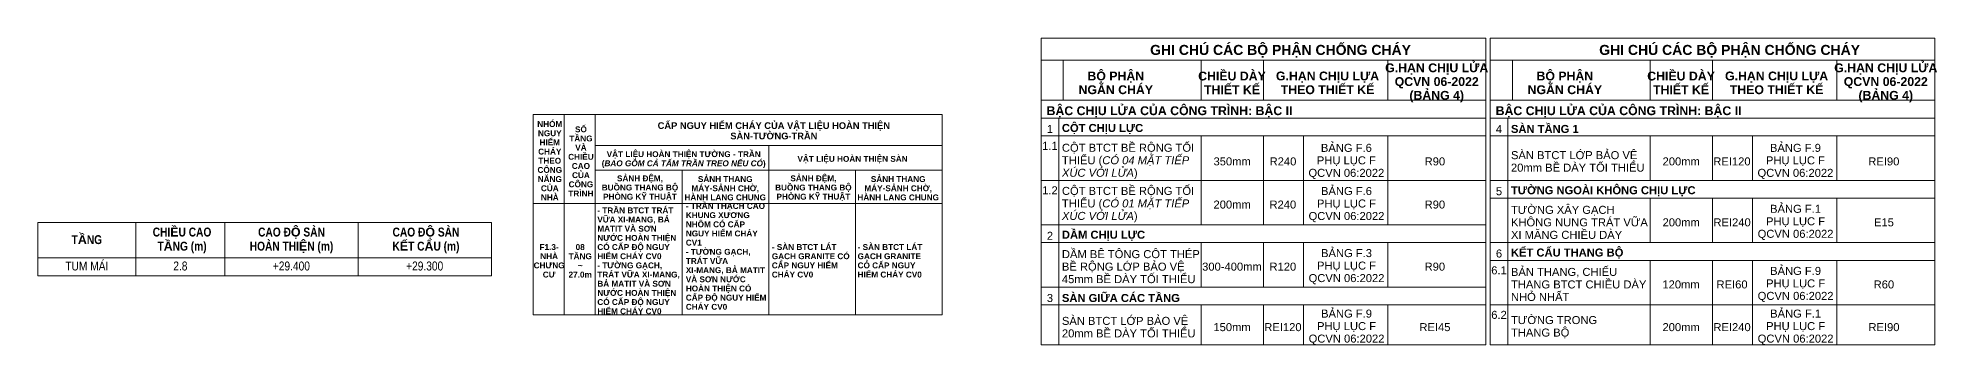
# Model space of a CAD drawing. Header units: millimetres. Extents: x 27447 to 251759, y -15958 to 82948.
# Drawn here: x 137538 to 158893, y 2351 to 5801 of the extents above; entities that cross this region are included whole.
import ezdxf

# ---------------------------------------------------------------- set-up
doc = ezdxf.new("R2010")
doc.units = ezdxf.units.MM
for name, color, linetype, lineweight in [('A-ANNO-NOTE', 131, 'Continuous', 9), ('A-DETL-THIN', 151, 'Continuous', 18), ('G-ANNO-TEXT-1', 7, 'Continuous', 9)]:
    doc.layers.add(name, color=color, linetype=linetype, lineweight=lineweight)
doc.styles.add('Arial Narrow', font='ARIALN_0.TTF', dxfattribs={"height": 100})
doc.styles.add('Arial_10', font='arial_0.ttf', dxfattribs={"height": 90})
doc.styles.add('Arial_8', font='arial_0.ttf', dxfattribs={"height": 75})
doc.styles.add('Arial_9', font='arial_0.ttf', dxfattribs={"height": 112.5})
doc.styles.add('Arial_B_1', font='arialbd_0.ttf', dxfattribs={"height": 66})
doc.styles.add('Arial_B_2', font='arialbd_0.ttf', dxfattribs={"height": 99})

# ---------------------------------------------------------------- blocks, each defined once
blk = doc.blocks.new('GHI CHÚ CAO ĐỘ 1 Ô1 - GHI CHÚ CAO ĐỘ 1 Ô 2-1613119-CAO ĐỘ_GHI CHÚ_7-TẦNG TUM MÁI')
at = {"layer": 'A-ANNO-NOTE'}
for p, q in [((6062, 3729), (962, 3729)), ((962, 3729), (962, 3129)), ((2062, 3129), (2062, 3729)), ((3062, 3129), (3062, 3729)), ((4562, 3129), (4562, 3729)), ((6062, 3129), (6062, 3729)), ((6062, 3329), (962, 3329)), ((6062, 3129), (962, 3129))]:
    blk.add_line(p, q, dxfattribs=at)
at = {"layer": 'A-ANNO-NOTE', "char_height": 100, "attachment_point": 2, "line_spacing_factor": 0.949189, "style": 'Arial Narrow'}
for s, insert, width in [('\\pt635,1270,1905,2540,3175,3810,4445,5080,5715,6350,6985,7620,8255,8890,9525,10160,10795,11430,12065,12700,13335,13970,14605,15240,15875,16510,17145,17780,18415,19050,19685,20320;{\\fArial Narrow|b1|i0|c0|p34;CHI\\fArial|b1|i0|c0|p34;Ề\\fArial Narrow|b1|i0|c0|p34;U CAO T\\fArial|b1|i0|c0|p34;Ầ\\fArial Narrow|b1|i0|c0|p34;NG (m)}', (2582, 3670), 995.5), ('\\pt635,1270,1905,2540,3175,3810,4445,5080,5715,6350,6985,7620,8255,8890,9525,10160,10795,11430,12065,12700,13335,13970,14605,15240,15875,16510,17145,17780,18415,19050,19685,20320;{\\fArial Narrow|b1|i0|c0|p34;CAO Đ\\fArial|b1|i0|c0|p34;Ộ\\fArial Narrow|b1|i0|c0|p34; SÀN HOÀN THI\\fArial|b1|i0|c0|p34;Ệ\\fArial Narrow|b1|i0|c0|p34;N (m)}', (3813, 3670), 1005.5), ('\\pt635,1270,1905,2540,3175,3810,4445,5080,5715,6350,6985,7620,8255,8890,9525,10160,10795,11430,12065,12700,13335,13970,14605,15240,15875,16510,17145,17780,18415,19050,19685,20320;{\\fArial Narrow|b1|i0|c0|p34;CAO Đ\\fArial|b1|i0|c0|p34;Ộ\\fArial Narrow|b1|i0|c0|p34; SÀN \\PK\\fArial|b1|i0|c0|p34;Ế\\fArial Narrow|b1|i0|c0|p34;T C\\fArial|b1|i0|c0|p34;Ấ\\fArial Narrow|b1|i0|c0|p34;U (m)}', (5325, 3670), 1429), ('\\pt635,1270,1905,2540,3175,3810,4445,5080,5715,6350,6985,7620,8255,8890,9525,10160,10795,11430,12065,12700,13335,13970,14605,15240,15875,16510,17145,17780,18415,19050,19685,20320;{\\fArial Narrow|b1|i0|c0|p34;T\\fArial|b1|i0|c0|p34;Ầ\\fArial Narrow|b1|i0|c0|p34;NG}', (1512, 3585), 721)]:
    blk.add_mtext(s, dxfattribs=dict(at, insert=insert, width=width))

msp = doc.modelspace()

# ---------------------------------------------------------------- linework, layer by layer
at = {"layer": 'A-DETL-THIN'}
for p, q in [((148818, 5800.8), (153818, 5800.8)), ((148818, 2350.8), (148818, 5800.8)), ((153818, 2350.8), (153818, 5800.8)), ((153868, 5800.8), (158868, 5800.8)), ((153868, 2350.8), (153868, 5800.8)), ((158868, 2350.8), (158868, 5800.8)), ((148818, 5550.8), (153818, 5550.8)), ((149068, 5100.8), (149068, 5550.8)), ((150618, 5100.8), (150618, 5550.8)), ((151318, 5100.8), (151318, 5550.8)), ((152718, 5100.8), (152718, 5550.8)), ((153818, 3700.8), (153818, 5550.8)), ((153868, 5550.8), (158868, 5550.8)), ((154118, 5100.8), (154118, 5550.8)), ((155668, 5100.8), (155668, 5550.8)), ((156368, 5100.8), (156368, 5550.8)), ((157768, 5100.8), (157768, 5550.8)), ((158868, 3500.8), (158868, 5550.8)), ((143105, 2690.9), (143105, 4940.9)), ((143105, 4940.9), (147705, 4940.9)), ((143455, 2690.9), (143455, 4940.9)), ((143805, 2690.9), (143805, 4940.9)), ((147705, 2690.9), (147705, 4940.9)), ((148818, 5100.8), (153818, 5100.8)), ((153868, 5100.8), (158868, 5100.8)), ((148818, 4900.8), (153818, 4900.8)), ((148818, 4700.8), (153818, 4700.8)), ((149018, 2350.8), (149018, 4900.8)), ((150618, 3700.8), (150618, 4700.8)), ((151318, 3700.8), (151318, 4700.8)), ((151768, 3700.8), (151768, 4700.8)), ((152718, 3700.8), (152718, 4700.8)), ((153868, 4900.8), (158868, 4900.8)), ((153868, 4700.8), (158868, 4700.8)), ((154068, 2350.8), (154068, 4900.8)), ((155668, 4200.8), (155668, 4700.8)), ((156368, 4200.8), (156368, 4700.8)), ((156818, 4200.8), (156818, 4700.8)), ((157768, 4200.8), (157768, 4700.8)), ((143805, 4590.9), (147705, 4590.9)), ((145755, 2690.9), (145755, 4590.9)), ((143805, 4315.9), (147705, 4315.9)), ((144780, 2690.9), (144780, 4315.9)), ((146730, 2690.9), (146730, 4315.9)), ((148818, 4200.8), (153818, 4200.8)), ((153868, 4200.8), (158868, 4200.8)), ((143105, 3940.9), (147705, 3940.9)), ((153868, 4000.8), (158868, 4000.8)), ((155668, 3500.8), (155668, 4000.8)), ((156368, 3500.8), (156368, 4000.8)), ((156818, 3500.8), (156818, 4000.8)), ((157768, 3500.8), (157768, 4000.8)), ((148818, 3700.8), (153818, 3700.8)), ((148818, 3500.8), (153818, 3500.8)), ((150618, 3000.8), (150618, 3500.8)), ((151318, 3000.8), (151318, 3500.8)), ((151768, 3000.8), (151768, 3500.8)), ((152718, 3000.8), (152718, 3500.8)), ((153868, 3500.8), (158868, 3500.8)), ((153868, 3300.8), (158868, 3300.8)), ((155668, 2800.8), (155668, 3300.8)), ((156368, 2800.8), (156368, 3300.8)), ((156818, 2800.8), (156818, 3300.8)), ((157768, 2800.8), (157768, 3300.8)), ((148818, 3000.8), (153818, 3000.8)), ((148818, 2800.8), (153818, 2800.8)), ((150618, 2350.8), (150618, 2800.8)), ((151318, 2350.8), (151318, 2800.8)), ((151768, 2350.8), (151768, 2800.8)), ((152718, 2350.8), (152718, 2800.8)), ((153868, 2800.8), (158868, 2800.8)), ((153868, 2800.8), (158868, 2800.8)), ((155668, 2350.8), (155668, 2800.8)), ((156368, 2350.8), (156368, 2800.8)), ((156818, 2350.8), (156818, 2800.8)), ((157768, 2350.8), (157768, 2800.8)), ((143105, 2690.9), (146945, 2690.9)), ((143105, 2690.9), (146945, 2690.9)), ((143105, 2690.9), (147705, 2690.9)), ((148818, 2350.8), (153818, 2350.8)), ((153868, 2350.8), (158868, 2350.8))]:
    msp.add_line(p, q, dxfattribs=at)

# ---------------------------------------------------------------- block references
at = {"layer": 'A-ANNO-NOTE'}
msp.add_blockref('GHI CHÚ CAO ĐỘ 1 Ô1 - GHI CHÚ CAO ĐỘ 1 Ô 2-1613119-CAO ĐỘ_GHI CHÚ_7-TẦNG TUM MÁI', (136575.5, 0), dxfattribs=at)

# ---------------------------------------------------------------- texts
at = {"layer": 'A-ANNO-NOTE', "char_height": 100, "attachment_point": 2, "line_spacing_factor": 0.949189, "style": 'Arial Narrow'}
for s, insert, width in [('\\pt635,1270,1905,2540,3175,3810,4445,5080,5715,6350,6985,7620,8255,8890,9525,10160,10795,11430,12065,12700,13335,13970,14605,15240,15875,16510,17145,17780,18415,19050,19685,20320;TUM MÁI', (138086.5, 3288.6), 496), ('\\pt635,1270,1905,2540,3175,3810,4445,5080,5715,6350,6985,7620,8255,8890,9525,10160,10795,11430,12065,12700,13335,13970,14605,15240,15875,16510,17145,17780,18415,19050,19685,20320;2.8', (139138.8, 3288.6), 168.5), ('\\pt635,1270,1905,2540,3175,3810,4445,5080,5715,6350,6985,7620,8255,8890,9525,10160,10795,11430,12065,12700,13335,13970,14605,15240,15875,16510,17145,17780,18415,19050,19685,20320;+29.400', (140387.1, 3288.6), 436.5), ('\\pt635,1270,1905,2540,3175,3810,4445,5080,5715,6350,6985,7620,8255,8890,9525,10160,10795,11430,12065,12700,13335,13970,14605,15240,15875,16510,17145,17780,18415,19050,19685,20320;+29.300', (141886.1, 3288.6), 436.5)]:
    msp.add_mtext(s, dxfattribs=dict(at, insert=insert, width=width))
at = {"layer": 'G-ANNO-TEXT-1', "line_spacing_factor": 0.936439}
for s, insert, char_height, width, attachment_point, style in [('\\pt4.5,9,13.5,18,22.5,27,31.5,36,40.5,45,49.5,54,58.5,63,67.5,72,76.5,81,85.5,90,94.5,99,103.5,108,112.5,117,121.5,126,130.5,135,139.5,144;{\\fArial|b1|i0|c0|p34;GHI CHÚ CÁC BỘ PHẬN CHỐNG CHÁY}', (151510.9, 5652.4), 112.5, 3009.15, 5, 'Arial_9'), ('\\pt4.5,9,13.5,18,22.5,27,31.5,36,40.5,45,49.5,54,58.5,63,67.5,72,76.5,81,85.5,90,94.5,99,103.5,108,112.5,117,121.5,126,130.5,135,139.5,144;{\\fArial|b1|i0|c0|p34;GHI CHÚ CÁC BỘ PHẬN CHỐNG CHÁY}', (156560.9, 5652.4), 112.5, 3009.15, 5, 'Arial_9'), ('\\pt571.50027,1142.99955,1714.49982,2286.00009,2857.50036,3428.99964,4000.49991,4572.00018,5143.50045,5714.99973,6286.5,6858.00027,7429.49955,8000.99982,8572.50009,9144.00036,9715.49964,10286.99991,10858.50018,11430.00045,12001.49973,12573,13144.50027,13715.99955,14287.49982,14859.00009,15430.50036,16001.99964,16573.49991,17145.00018,17716.50045,18287.99973;BỘ PHẬN\\PNGĂN CHÁY', (149658, 5296.1), 99, 877.95, 5, 'Arial_B_2'), ('\\pt571.50027,1142.99955,1714.49982,2286.00009,2857.50036,3428.99964,4000.49991,4572.00018,5143.50045,5714.99973,6286.5,6858.00027,7429.49955,8000.99982,8572.50009,9144.00036,9715.49964,10286.99991,10858.50018,11430.00045,12001.49973,12573,13144.50027,13715.99955,14287.49982,14859.00009,15430.50036,16001.99964,16573.49991,17145.00018,17716.50045,18287.99973;CHIỀU DÀY\\PTHIẾT KẾ', (150964.7, 5296.1), 99, 750.15, 5, 'Arial_B_2'), ('\\pt571.50027,1142.99955,1714.49982,2286.00009,2857.50036,3428.99964,4000.49991,4572.00018,5143.50045,5714.99973,6286.5,6858.00027,7429.49955,8000.99982,8572.50009,9144.00036,9715.49964,10286.99991,10858.50018,11430.00045,12001.49973,12573,13144.50027,13715.99955,14287.49982,14859.00009,15430.50036,16001.99964,16573.49991,17145.00018,17716.50045,18287.99973;G.HẠN CHỊU LỰA THEO THIẾT KẾ', (152039, 5296.1), 99, 1184.85, 5, 'Arial_B_2'), ('\\pt571.50027,1142.99955,1714.49982,2286.00009,2857.50036,3428.99964,4000.49991,4572.00018,5143.50045,5714.99973,6286.5,6858.00027,7429.49955,8000.99982,8572.50009,9144.00036,9715.49964,10286.99991,10858.50018,11430.00045,12001.49973,12573,13144.50027,13715.99955,14287.49982,14859.00009,15430.50036,16001.99964,16573.49991,17145.00018,17716.50045,18287.99973;G.HẠN CHỊU LỬA\\PQCVN 06-2022\\P(BẢNG 4)', (153267, 5296.3), 99, 1125, 5, 'Arial_B_2'), ('\\pt571.50027,1142.99955,1714.49982,2286.00009,2857.50036,3428.99964,4000.49991,4572.00018,5143.50045,5714.99973,6286.5,6858.00027,7429.49955,8000.99982,8572.50009,9144.00036,9715.49964,10286.99991,10858.50018,11430.00045,12001.49973,12573,13144.50027,13715.99955,14287.49982,14859.00009,15430.50036,16001.99964,16573.49991,17145.00018,17716.50045,18287.99973;BỘ PHẬN\\PNGĂN CHÁY', (154708, 5296.1), 99, 877.95, 5, 'Arial_B_2'), ('\\pt571.50027,1142.99955,1714.49982,2286.00009,2857.50036,3428.99964,4000.49991,4572.00018,5143.50045,5714.99973,6286.5,6858.00027,7429.49955,8000.99982,8572.50009,9144.00036,9715.49964,10286.99991,10858.50018,11430.00045,12001.49973,12573,13144.50027,13715.99955,14287.49982,14859.00009,15430.50036,16001.99964,16573.49991,17145.00018,17716.50045,18287.99973;CHIỀU DÀY\\PTHIẾT KẾ', (156014.7, 5296.1), 99, 750.15, 5, 'Arial_B_2'), ('\\pt571.50027,1142.99955,1714.49982,2286.00009,2857.50036,3428.99964,4000.49991,4572.00018,5143.50045,5714.99973,6286.5,6858.00027,7429.49955,8000.99982,8572.50009,9144.00036,9715.49964,10286.99991,10858.50018,11430.00045,12001.49973,12573,13144.50027,13715.99955,14287.49982,14859.00009,15430.50036,16001.99964,16573.49991,17145.00018,17716.50045,18287.99973;G.HẠN CHỊU LỰA THEO THIẾT KẾ', (157089, 5296.1), 99, 1184.85, 5, 'Arial_B_2'), ('\\pt571.50027,1142.99955,1714.49982,2286.00009,2857.50036,3428.99964,4000.49991,4572.00018,5143.50045,5714.99973,6286.5,6858.00027,7429.49955,8000.99982,8572.50009,9144.00036,9715.49964,10286.99991,10858.50018,11430.00045,12001.49973,12573,13144.50027,13715.99955,14287.49982,14859.00009,15430.50036,16001.99964,16573.49991,17145.00018,17716.50045,18287.99973;G.HẠN CHỊU LỬA\\PQCVN 06-2022\\P(BẢNG 4)', (158317, 5296.3), 99, 1125, 5, 'Arial_B_2'), ('\\pt571.50027,1142.99955,1714.49982,2286.00009,2857.50036,3428.99964,4000.49991,4572.00018,5143.50045,5714.99973,6286.5,6858.00027,7429.49955,8000.99982,8572.50009,9144.00036,9715.49964,10286.99991,10858.50018,11430.00045,12001.49973,12573,13144.50027,13715.99955,14287.49982,14859.00009,15430.50036,16001.99964,16573.49991,17145.00018,17716.50045,18287.99973;BẬC CHỊU LỬA CỦA CÔNG TRÌNH: BẬC II', (148879.6, 4970.8), 99, 5140.8, 4, 'Arial_B_2'), ('\\pt571.50027,1142.99955,1714.49982,2286.00009,2857.50036,3428.99964,4000.49991,4572.00018,5143.50045,5714.99973,6286.5,6858.00027,7429.49955,8000.99982,8572.50009,9144.00036,9715.49964,10286.99991,10858.50018,11430.00045,12001.49973,12573,13144.50027,13715.99955,14287.49982,14859.00009,15430.50036,16001.99964,16573.49991,17145.00018,17716.50045,18287.99973;BẬC CHỊU LỬA CỦA CÔNG TRÌNH: BẬC II', (153929.6, 4970.8), 99, 5140.8, 4, 'Arial_B_2'), ('\\pt381.00018,761.9997,1142.99988,1524.00006,1905.00024,2285.99976,2666.99994,3048.00012,3429.0003,3809.99982,4191,4572.00018,4952.9997,5333.99988,5715.00006,6096.00024,6476.99976,6857.99994,7239.00012,7620.0003,8000.99982,8382,8763.00018,9143.9997,9524.99988,9906.00006,10287.00024,10667.99976,11048.99994,11430.00012,11811.0003,12191.99982;NHÓM NGUY HIỂM CHÁY THEO CÔNG NĂNG CỦA NHÀ', (143293, 4421.3), 66, 343.2, 5, 'Arial_B_1'), ('\\pt381.00018,761.9997,1142.99988,1524.00006,1905.00024,2285.99976,2666.99994,3048.00012,3429.0003,3809.99982,4191,4572.00018,4952.9997,5333.99988,5715.00006,6096.00024,6476.99976,6857.99994,7239.00012,7620.0003,8000.99982,8382,8763.00018,9143.9997,9524.99988,9906.00006,10287.00024,10667.99976,11048.99994,11430.00012,11811.0003,12191.99982;SỐ TẦNG VÀ CHIỀU CAO CỦA CÔNG TRÌNH', (143643.1, 4414), 66, 337.5, 5, 'Arial_B_1'), ('\\pt3,6,9,12,15,18,21,24,27,30,33,36,39,42,45,48,51,54,57,60,63,66,69,72,75,78,81,84,87,90,93,96;{\\fArial|b1|i0|c0|p34;CẤP NGUY HIỂM CHÁY CỦA VẬT LIỆU HOÀN THIỆN\\PSÀN-TƯỜNG-TRẦN}', (145812.8, 4757.4), 75, 3933, 5, 'Arial_8'), ('\\pt571.5,1143,1714.5,2286,2857.5,3429,4000.5,4572,5143.5,5715,6286.5,6858,7429.5,8001,8572.5,9144,9715.5,10287,10858.5,11430,12001.5,12573,13144.5,13716,14287.5,14859,15430.5,16002,16573.5,17145,17716.5,18288;1', (148917.2, 4778.3), 90, 220.5, 5, 'Arial_10'), ('\\pt571.5,1143,1714.5,2286,2857.5,3429,4000.5,4572,5143.5,5715,6286.5,6858,7429.5,8001,8572.5,9144,9715.5,10287,10858.5,11430,12001.5,12573,13144.5,13716,14287.5,14859,15430.5,16002,16573.5,17145,17716.5,18288;{\\fArial|b1|i0|c0|p34;CỘT CHỊU LỰC}', (149052.1, 4778.3), 90, 1297.8, 4, 'Arial_10'), ('\\pt571.5,1143,1714.5,2286,2857.5,3429,4000.5,4572,5143.5,5715,6286.5,6858,7429.5,8001,8572.5,9144,9715.5,10287,10858.5,11430,12001.5,12573,13144.5,13716,14287.5,14859,15430.5,16002,16573.5,17145,17716.5,18288;4', (153967.2, 4778.3), 90, 220.5, 5, 'Arial_10'), ('\\pt571.5,1143,1714.5,2286,2857.5,3429,4000.5,4572,5143.5,5715,6286.5,6858,7429.5,8001,8572.5,9144,9715.5,10287,10858.5,11430,12001.5,12573,13144.5,13716,14287.5,14859,15430.5,16002,16573.5,17145,17716.5,18288;{\\fArial|b1|i0|c0|p34;SÀN TẦNG 1}', (154102.1, 4778.3), 90, 1297.8, 4, 'Arial_10'), ('\\pt381.00018,761.9997,1142.99988,1524.00006,1905.00024,2285.99976,2666.99994,3048.00012,3429.0003,3809.99982,4191,4572.00018,4952.9997,5333.99988,5715.00006,6096.00024,6476.99976,6857.99994,7239.00012,7620.0003,8000.99982,8382,8763.00018,9143.9997,9524.99988,9906.00006,10287.00024,10667.99976,11048.99994,11430.00012,11811.0003,12191.99982;VẬT LIỆU HOÀN THIỆN TƯỜNG - TRẦN\\P({\\fArial|b1|i1|c0|p34;BAO GỒM CẢ TẤM TRẦN TREO NẾU CÓ})', (144798.9, 4433.9), 66, 1982.4, 5, 'Arial_B_1'), ('\\pt381.00018,761.9997,1142.99988,1524.00006,1905.00024,2285.99976,2666.99994,3048.00012,3429.0003,3809.99982,4191,4572.00018,4952.9997,5333.99988,5715.00006,6096.00024,6476.99976,6857.99994,7239.00012,7620.0003,8000.99982,8382,8763.00018,9143.9997,9524.99988,9906.00006,10287.00024,10667.99976,11048.99994,11430.00012,11811.0003,12191.99982;VẬT LIỆU HOÀN THIỆN SÀN', (146697.7, 4434), 66, 1972.5, 5, 'Arial_B_1'), ('\\pt571.5,1143,1714.5,2286,2857.5,3429,4000.5,4572,5143.5,5715,6286.5,6858,7429.5,8001,8572.5,9144,9715.5,10287,10858.5,11430,12001.5,12573,13144.5,13716,14287.5,14859,15430.5,16002,16573.5,17145,17716.5,18288;1.1', (148917.2, 4589), 90, 220.5, 5, 'Arial_10'), ('\\pt571.5,1143,1714.5,2286,2857.5,3429,4000.5,4572,5143.5,5715,6286.5,6858,7429.5,8001,8572.5,9144,9715.5,10287,10858.5,11430,12001.5,12573,13144.5,13716,14287.5,14859,15430.5,16002,16573.5,17145,17716.5,18288;CỘT BTCT BỀ RỘNG TỐI THIỂU ({\\fArial|b0|i1|c0|p34;CÓ 04 MẶT TIẾP XÚC VỚI LỬA})', (149052.1, 4413.5), 90, 1530, 4, 'Arial_10'), ('\\pt571.5,1143,1714.5,2286,2857.5,3429,4000.5,4572,5143.5,5715,6286.5,6858,7429.5,8001,8572.5,9144,9715.5,10287,10858.5,11430,12001.5,12573,13144.5,13716,14287.5,14859,15430.5,16002,16573.5,17145,17716.5,18288;BẢNG F.6 \\PPHỤ LỤC F\\PQCVN 06:2022', (152250.9, 4413.5), 90, 908.1, 5, 'Arial_10'), ('\\pt571.5,1143,1714.5,2286,2857.5,3429,4000.5,4572,5143.5,5715,6286.5,6858,7429.5,8001,8572.5,9144,9715.5,10287,10858.5,11430,12001.5,12573,13144.5,13716,14287.5,14859,15430.5,16002,16573.5,17145,17716.5,18288;SÀN BTCT LỚP BẢO VỆ 20mm BỀ DÀY TỐI THIỂU', (154102.1, 4413.5), 90, 1562.85, 4, 'Arial_10'), ('\\pt571.5,1143,1714.5,2286,2857.5,3429,4000.5,4572,5143.5,5715,6286.5,6858,7429.5,8001,8572.5,9144,9715.5,10287,10858.5,11430,12001.5,12573,13144.5,13716,14287.5,14859,15430.5,16002,16573.5,17145,17716.5,18288;BẢNG F.9\\PPHỤ LỤC F\\PQCVN 06:2022', (157300.9, 4413.5), 90, 908.1, 5, 'Arial_10'), ('\\pt381.00018,761.9997,1142.99988,1524.00006,1905.00024,2285.99976,2666.99994,3048.00012,3429.0003,3809.99982,4191,4572.00018,4952.9997,5333.99988,5715.00006,6096.00024,6476.99976,6857.99994,7239.00012,7620.0003,8000.99982,8382,8763.00018,9143.9997,9524.99988,9906.00006,10287.00024,10667.99976,11048.99994,11430.00012,11811.0003,12191.99982;SẢNH ĐỆM,\\PBUỒNG THANG BỘ\\PPHÒNG KỸ THUẬT', (144307.3, 4111.9), 66, 849.3, 5, 'Arial_B_1'), ('\\pt381.00018,761.9997,1142.99988,1524.00006,1905.00024,2285.99976,2666.99994,3048.00012,3429.0003,3809.99982,4191,4572.00018,4952.9997,5333.99988,5715.00006,6096.00024,6476.99976,6857.99994,7239.00012,7620.0003,8000.99982,8382,8763.00018,9143.9997,9524.99988,9906.00006,10287.00024,10667.99976,11048.99994,11430.00012,11811.0003,12191.99982;SẢNH ĐỆM,\\PBUỒNG THANG BỘ\\PPHÒNG KỸ THUẬT', (146257.3, 4111.9), 66, 849.3, 5, 'Arial_B_1'), ('\\pt571.5,1143,1714.5,2286,2857.5,3429,4000.5,4572,5143.5,5715,6286.5,6858,7429.5,8001,8572.5,9144,9715.5,10287,10858.5,11430,12001.5,12573,13144.5,13716,14287.5,14859,15430.5,16002,16573.5,17145,17716.5,18288;350mm', (150966.6, 4413.5), 90, 702.45, 5, 'Arial_10'), ('\\pt571.5,1143,1714.5,2286,2857.5,3429,4000.5,4572,5143.5,5715,6286.5,6858,7429.5,8001,8572.5,9144,9715.5,10287,10858.5,11430,12001.5,12573,13144.5,13716,14287.5,14859,15430.5,16002,16573.5,17145,17716.5,18288;R240', (151538.1, 4413.5), 90, 431.55, 5, 'Arial_10'), ('\\pt571.5,1143,1714.5,2286,2857.5,3429,4000.5,4572,5143.5,5715,6286.5,6858,7429.5,8001,8572.5,9144,9715.5,10287,10858.5,11430,12001.5,12573,13144.5,13716,14287.5,14859,15430.5,16002,16573.5,17145,17716.5,18288;R90', (153246.5, 4413.5), 90, 645.75, 5, 'Arial_10'), ('\\pt571.5,1143,1714.5,2286,2857.5,3429,4000.5,4572,5143.5,5715,6286.5,6858,7429.5,8001,8572.5,9144,9715.5,10287,10858.5,11430,12001.5,12573,13144.5,13716,14287.5,14859,15430.5,16002,16573.5,17145,17716.5,18288;200mm', (156016.6, 4413.5), 90, 702.45, 5, 'Arial_10'), ('\\pt571.5,1143,1714.5,2286,2857.5,3429,4000.5,4572,5143.5,5715,6286.5,6858,7429.5,8001,8572.5,9144,9715.5,10287,10858.5,11430,12001.5,12573,13144.5,13716,14287.5,14859,15430.5,16002,16573.5,17145,17716.5,18288;REI120', (156586.8, 4413.5), 90, 431.55, 5, 'Arial_10'), ('\\pt571.5,1143,1714.5,2286,2857.5,3429,4000.5,4572,5143.5,5715,6286.5,6858,7429.5,8001,8572.5,9144,9715.5,10287,10858.5,11430,12001.5,12573,13144.5,13716,14287.5,14859,15430.5,16002,16573.5,17145,17716.5,18288;REI90', (158294.9, 4413.5), 90, 645.75, 5, 'Arial_10'), ('\\pt381.00018,761.9997,1142.99988,1524.00006,1905.00024,2285.99976,2666.99994,3048.00012,3429.0003,3809.99982,4191,4572.00018,4952.9997,5333.99988,5715.00006,6096.00024,6476.99976,6857.99994,7239.00012,7620.0003,8000.99982,8382,8763.00018,9143.9997,9524.99988,9906.00006,10287.00024,10667.99976,11048.99994,11430.00012,11811.0003,12191.99982;SẢNH THANG MÁY-SẢNH CHỜ,\\PHÀNH LANG CHUNG', (145265.9, 4111.9), 66, 900.9, 5, 'Arial_B_1'), ('\\pt381.00018,761.9997,1142.99988,1524.00006,1905.00024,2285.99976,2666.99994,3048.00012,3429.0003,3809.99982,4191,4572.00018,4952.9997,5333.99988,5715.00006,6096.00024,6476.99976,6857.99994,7239.00012,7620.0003,8000.99982,8382,8763.00018,9143.9997,9524.99988,9906.00006,10287.00024,10667.99976,11048.99994,11430.00012,11811.0003,12191.99982;SẢNH THANG MÁY-SẢNH CHỜ,\\PHÀNH LANG CHUNG', (147210.9, 4111.9), 66, 900.9, 5, 'Arial_B_1'), ('\\pt571.5,1143,1714.5,2286,2857.5,3429,4000.5,4572,5143.5,5715,6286.5,6858,7429.5,8001,8572.5,9144,9715.5,10287,10858.5,11430,12001.5,12573,13144.5,13716,14287.5,14859,15430.5,16002,16573.5,17145,17716.5,18288;1.2', (148917.5, 4089), 90, 214.2, 5, 'Arial_10'), ('\\pt571.5,1143,1714.5,2286,2857.5,3429,4000.5,4572,5143.5,5715,6286.5,6858,7429.5,8001,8572.5,9144,9715.5,10287,10858.5,11430,12001.5,12573,13144.5,13716,14287.5,14859,15430.5,16002,16573.5,17145,17716.5,18288;CỘT BTCT BỀ RỘNG TỐI THIỂU ({\\fArial|b0|i1|c0|p34;CÓ 01 MẶT TIẾP XÚC VỚI LỬA})', (149052.1, 3928.5), 90, 1583.55, 4, 'Arial_10'), ('\\pt571.5,1143,1714.5,2286,2857.5,3429,4000.5,4572,5143.5,5715,6286.5,6858,7429.5,8001,8572.5,9144,9715.5,10287,10858.5,11430,12001.5,12573,13144.5,13716,14287.5,14859,15430.5,16002,16573.5,17145,17716.5,18288;BẢNG F.6\\PPHỤ LỤC F \\PQCVN 06:2022', (152252.2, 3928.5), 90, 1196.55, 5, 'Arial_10'), ('\\pt571.5,1143,1714.5,2286,2857.5,3429,4000.5,4572,5143.5,5715,6286.5,6858,7429.5,8001,8572.5,9144,9715.5,10287,10858.5,11430,12001.5,12573,13144.5,13716,14287.5,14859,15430.5,16002,16573.5,17145,17716.5,18288;5', (153967.2, 4078.3), 90, 220.5, 5, 'Arial_10'), ('\\pt571.5,1143,1714.5,2286,2857.5,3429,4000.5,4572,5143.5,5715,6286.5,6858,7429.5,8001,8572.5,9144,9715.5,10287,10858.5,11430,12001.5,12573,13144.5,13716,14287.5,14859,15430.5,16002,16573.5,17145,17716.5,18288;{\\fArial|b1|i0|c0|p34;TƯỜNG NGOÀI KHÔNG CHỊU LỰC}', (154102.1, 4078.3), 90, 4982.85, 4, 'Arial_10'), ('\\pt381.00018,761.9997,1142.99988,1524.00006,1905.00024,2285.99976,2666.99994,3048.00012,3429.0003,3809.99982,4191,4572.00018,4952.9997,5333.99988,5715.00006,6096.00024,6476.99976,6857.99994,7239.00012,7620.0003,8000.99982,8382,8763.00018,9143.9997,9524.99988,9906.00006,10287.00024,10667.99976,11048.99994,11430.00012,11811.0003,12191.99982;- TRẦN BTCT TRÁT VỮA XI-MANG, BẢ MATIT VÀ SƠN NƯỚC HOÀN THIỆN CÓ CẤP ĐỘ NGUY HIỂM CHÁY CV0\\P- TƯỜNG GẠCH, TRÁT VỮA XI-MANG, BẢ MATIT VÀ SƠN NƯỚC HOÀN THIỆN CÓ CẤP ĐỘ NGUY HIỂM CHÁY CV0', (143827.6, 3296.4), 66, 962.4, 4, 'Arial_B_1'), ('\\pt381.00018,761.9997,1142.99988,1524.00006,1905.00024,2285.99976,2666.99994,3048.00012,3429.0003,3809.99982,4191,4572.00018,4952.9997,5333.99988,5715.00006,6096.00024,6476.99976,6857.99994,7239.00012,7620.0003,8000.99982,8382,8763.00018,9143.9997,9524.99988,9906.00006,10287.00024,10667.99976,11048.99994,11430.00012,11811.0003,12191.99982;- TRẦN THẠCH CAO KHUNG XƯƠNG NHÔM CÓ CẤP NGUY HIỂM CHÁY CV1\\P- TƯỜNG GẠCH, TRÁT VỮA XI-MANG, BẢ MATIT VÀ SƠN NƯỚC HOÀN THIỆN CÓ CẤP ĐỘ NGUY HIỂM CHÁY CV0', (144822.6, 3345.9), 66, 918.9, 4, 'Arial_B_1'), ('\\pt571.5,1143,1714.5,2286,2857.5,3429,4000.5,4572,5143.5,5715,6286.5,6858,7429.5,8001,8572.5,9144,9715.5,10287,10858.5,11430,12001.5,12573,13144.5,13716,14287.5,14859,15430.5,16002,16573.5,17145,17716.5,18288;200mm', (150966.4, 3928.5), 90, 630.9, 5, 'Arial_10'), ('\\pt571.5,1143,1714.5,2286,2857.5,3429,4000.5,4572,5143.5,5715,6286.5,6858,7429.5,8001,8572.5,9144,9715.5,10287,10858.5,11430,12001.5,12573,13144.5,13716,14287.5,14859,15430.5,16002,16573.5,17145,17716.5,18288;R240', (151536.6, 3928.5), 90, 452.7, 5, 'Arial_10'), ('\\pt571.5,1143,1714.5,2286,2857.5,3429,4000.5,4572,5143.5,5715,6286.5,6858,7429.5,8001,8572.5,9144,9715.5,10287,10858.5,11430,12001.5,12573,13144.5,13716,14287.5,14859,15430.5,16002,16573.5,17145,17716.5,18288;R90', (153246.2, 3928.5), 90, 449.55, 5, 'Arial_10'), ('\\pt571.5,1143,1714.5,2286,2857.5,3429,4000.5,4572,5143.5,5715,6286.5,6858,7429.5,8001,8572.5,9144,9715.5,10287,10858.5,11430,12001.5,12573,13144.5,13716,14287.5,14859,15430.5,16002,16573.5,17145,17716.5,18288;TƯỜNG XÂY GẠCH KHÔNG NUNG TRÁT VỮA XI MĂNG CHIỀU DÀY', (154102.1, 3728.5), 90, 1583.55, 4, 'Arial_10'), ('\\pt571.5,1143,1714.5,2286,2857.5,3429,4000.5,4572,5143.5,5715,6286.5,6858,7429.5,8001,8572.5,9144,9715.5,10287,10858.5,11430,12001.5,12573,13144.5,13716,14287.5,14859,15430.5,16002,16573.5,17145,17716.5,18288;BẢNG F.1\\PPHỤ LỤC F \\PQCVN 06:2022', (157302.2, 3728.5), 90, 1196.55, 5, 'Arial_10'), ('\\pt571.5,1143,1714.5,2286,2857.5,3429,4000.5,4572,5143.5,5715,6286.5,6858,7429.5,8001,8572.5,9144,9715.5,10287,10858.5,11430,12001.5,12573,13144.5,13716,14287.5,14859,15430.5,16002,16573.5,17145,17716.5,18288;{\\fArial|b1|i0|c0|p34;DẦM CHỊU LỰC}', (149052.1, 3578.3), 90, 1297.8, 4, 'Arial_10'), ('\\pt571.5,1143,1714.5,2286,2857.5,3429,4000.5,4572,5143.5,5715,6286.5,6858,7429.5,8001,8572.5,9144,9715.5,10287,10858.5,11430,12001.5,12573,13144.5,13716,14287.5,14859,15430.5,16002,16573.5,17145,17716.5,18288;200mm', (156016.4, 3728.5), 90, 630.9, 5, 'Arial_10'), ('\\pt571.5,1143,1714.5,2286,2857.5,3429,4000.5,4572,5143.5,5715,6286.5,6858,7429.5,8001,8572.5,9144,9715.5,10287,10858.5,11430,12001.5,12573,13144.5,13716,14287.5,14859,15430.5,16002,16573.5,17145,17716.5,18288;REI240', (156588.4, 3728.5), 90, 452.7, 5, 'Arial_10'), ('\\pt571.5,1143,1714.5,2286,2857.5,3429,4000.5,4572,5143.5,5715,6286.5,6858,7429.5,8001,8572.5,9144,9715.5,10287,10858.5,11430,12001.5,12573,13144.5,13716,14287.5,14859,15430.5,16002,16573.5,17145,17716.5,18288;E15', (158296.2, 3728.5), 90, 449.55, 5, 'Arial_10'), ('\\pt381.00018,761.9997,1142.99988,1524.00006,1905.00024,2285.99976,2666.99994,3048.00012,3429.0003,3809.99982,4191,4572.00018,4952.9997,5333.99988,5715.00006,6096.00024,6476.99976,6857.99994,7239.00012,7620.0003,8000.99982,8382,8763.00018,9143.9997,9524.99988,9906.00006,10287.00024,10667.99976,11048.99994,11430.00012,11811.0003,12191.99982;F1.3-\\PNHÀ CHƯNG CƯ', (143285.5, 3296.4), 66, 341.4, 5, 'Arial_B_1'), ('\\pt381.00018,761.9997,1142.99988,1524.00006,1905.00024,2285.99976,2666.99994,3048.00012,3429.0003,3809.99982,4191,4572.00018,4952.9997,5333.99988,5715.00006,6096.00024,6476.99976,6857.99994,7239.00012,7620.0003,8000.99982,8382,8763.00018,9143.9997,9524.99988,9906.00006,10287.00024,10667.99976,11048.99994,11430.00012,11811.0003,12191.99982;08 TẦNG ~ 27.0m', (143635.1, 3296.2), 66, 331.5, 5, 'Arial_B_1'), ('\\pt381.00018,761.9997,1142.99988,1524.00006,1905.00024,2285.99976,2666.99994,3048.00012,3429.0003,3809.99982,4191,4572.00018,4952.9997,5333.99988,5715.00006,6096.00024,6476.99976,6857.99994,7239.00012,7620.0003,8000.99982,8382,8763.00018,9143.9997,9524.99988,9906.00006,10287.00024,10667.99976,11048.99994,11430.00012,11811.0003,12191.99982;- SÀN BTCT LÁT GẠCH GRANITE CÓ CẤP NGUY HIỂM CHÁY CV0', (145789.6, 3296.4), 66, 928.8, 4, 'Arial_B_1'), ('\\pt381.00018,761.9997,1142.99988,1524.00006,1905.00024,2285.99976,2666.99994,3048.00012,3429.0003,3809.99982,4191,4572.00018,4952.9997,5333.99988,5715.00006,6096.00024,6476.99976,6857.99994,7239.00012,7620.0003,8000.99982,8382,8763.00018,9143.9997,9524.99988,9906.00006,10287.00024,10667.99976,11048.99994,11430.00012,11811.0003,12191.99982;- SÀN BTCT LÁT GẠCH GRANITE CÓ CẤP NGUY HIỂM CHÁY CV0', (146754.6, 3296.4), 66, 849.3, 4, 'Arial_B_1'), ('\\pt571.5,1143,1714.5,2286,2857.5,3429,4000.5,4572,5143.5,5715,6286.5,6858,7429.5,8001,8572.5,9144,9715.5,10287,10858.5,11430,12001.5,12573,13144.5,13716,14287.5,14859,15430.5,16002,16573.5,17145,17716.5,18288;2', (148917.5, 3578.3), 90, 214.2, 5, 'Arial_10'), ('\\pt571.5,1143,1714.5,2286,2857.5,3429,4000.5,4572,5143.5,5715,6286.5,6858,7429.5,8001,8572.5,9144,9715.5,10287,10858.5,11430,12001.5,12573,13144.5,13716,14287.5,14859,15430.5,16002,16573.5,17145,17716.5,18288;DẦM BÊ TÔNG CÔT THÉP BỀ RỘNG LỚP BẢO VỆ 45mm BỀ DÀY TỐI THIỂU', (149052.1, 3230.8), 90, 1589.4, 4, 'Arial_10'), ('\\pt571.5,1143,1714.5,2286,2857.5,3429,4000.5,4572,5143.5,5715,6286.5,6858,7429.5,8001,8572.5,9144,9715.5,10287,10858.5,11430,12001.5,12573,13144.5,13716,14287.5,14859,15430.5,16002,16573.5,17145,17716.5,18288;BẢNG F.3\\PPHỤ LỤC F \\PQCVN 06:2022', (152252.7, 3230.8), 90, 1024.2, 5, 'Arial_10'), ('\\pt571.5,1143,1714.5,2286,2857.5,3429,4000.5,4572,5143.5,5715,6286.5,6858,7429.5,8001,8572.5,9144,9715.5,10287,10858.5,11430,12001.5,12573,13144.5,13716,14287.5,14859,15430.5,16002,16573.5,17145,17716.5,18288;6', (153967.5, 3378.3), 90, 214.2, 5, 'Arial_10'), ('\\pt571.5,1143,1714.5,2286,2857.5,3429,4000.5,4572,5143.5,5715,6286.5,6858,7429.5,8001,8572.5,9144,9715.5,10287,10858.5,11430,12001.5,12573,13144.5,13716,14287.5,14859,15430.5,16002,16573.5,17145,17716.5,18288;{\\fArial|b1|i0|c0|p34;KẾT CẤU THANG BỘ}', (154102.1, 3378.3), 90, 4953.15, 4, 'Arial_10'), ('\\pt571.5,1143,1714.5,2286,2857.5,3429,4000.5,4572,5143.5,5715,6286.5,6858,7429.5,8001,8572.5,9144,9715.5,10287,10858.5,11430,12001.5,12573,13144.5,13716,14287.5,14859,15430.5,16002,16573.5,17145,17716.5,18288;300-400mm', (150964.5, 3230.8), 90, 735.3, 5, 'Arial_10'), ('\\pt571.5,1143,1714.5,2286,2857.5,3429,4000.5,4572,5143.5,5715,6286.5,6858,7429.5,8001,8572.5,9144,9715.5,10287,10858.5,11430,12001.5,12573,13144.5,13716,14287.5,14859,15430.5,16002,16573.5,17145,17716.5,18288;R120', (151536.7, 3230.8), 90, 464.4, 5, 'Arial_10'), ('\\pt571.5,1143,1714.5,2286,2857.5,3429,4000.5,4572,5143.5,5715,6286.5,6858,7429.5,8001,8572.5,9144,9715.5,10287,10858.5,11430,12001.5,12573,13144.5,13716,14287.5,14859,15430.5,16002,16573.5,17145,17716.5,18288;R90', (153245.9, 3230.8), 90, 461.25, 5, 'Arial_10'), ('\\pt571.5,1143,1714.5,2286,2857.5,3429,4000.5,4572,5143.5,5715,6286.5,6858,7429.5,8001,8572.5,9144,9715.5,10287,10858.5,11430,12001.5,12573,13144.5,13716,14287.5,14859,15430.5,16002,16573.5,17145,17716.5,18288;6.1', (153967.2, 3189), 90, 220.5, 5, 'Arial_10'), ('\\pt571.5,1143,1714.5,2286,2857.5,3429,4000.5,4572,5143.5,5715,6286.5,6858,7429.5,8001,8572.5,9144,9715.5,10287,10858.5,11430,12001.5,12573,13144.5,13716,14287.5,14859,15430.5,16002,16573.5,17145,17716.5,18288;BẢN THANG, CHIẾU THANG BTCT CHIỀU DÀY NHỎ NHẤT', (154102.1, 3030.8), 90, 1559.7, 4, 'Arial_10'), ('\\pt571.5,1143,1714.5,2286,2857.5,3429,4000.5,4572,5143.5,5715,6286.5,6858,7429.5,8001,8572.5,9144,9715.5,10287,10858.5,11430,12001.5,12573,13144.5,13716,14287.5,14859,15430.5,16002,16573.5,17145,17716.5,18288;BẢNG F.9\\PPHỤ LỤC F \\PQCVN 06:2022', (157302.7, 3030.8), 90, 1024.2, 5, 'Arial_10'), ('\\pt571.5,1143,1714.5,2286,2857.5,3429,4000.5,4572,5143.5,5715,6286.5,6858,7429.5,8001,8572.5,9144,9715.5,10287,10858.5,11430,12001.5,12573,13144.5,13716,14287.5,14859,15430.5,16002,16573.5,17145,17716.5,18288;120mm', (156014.5, 3030.8), 90, 735.3, 5, 'Arial_10'), ('\\pt571.5,1143,1714.5,2286,2857.5,3429,4000.5,4572,5143.5,5715,6286.5,6858,7429.5,8001,8572.5,9144,9715.5,10287,10858.5,11430,12001.5,12573,13144.5,13716,14287.5,14859,15430.5,16002,16573.5,17145,17716.5,18288;REI60', (156588.3, 3030.8), 90, 464.4, 5, 'Arial_10'), ('\\pt571.5,1143,1714.5,2286,2857.5,3429,4000.5,4572,5143.5,5715,6286.5,6858,7429.5,8001,8572.5,9144,9715.5,10287,10858.5,11430,12001.5,12573,13144.5,13716,14287.5,14859,15430.5,16002,16573.5,17145,17716.5,18288;R60', (158295.9, 3030.8), 90, 461.25, 5, 'Arial_10'), ('\\pt571.5,1143,1714.5,2286,2857.5,3429,4000.5,4572,5143.5,5715,6286.5,6858,7429.5,8001,8572.5,9144,9715.5,10287,10858.5,11430,12001.5,12573,13144.5,13716,14287.5,14859,15430.5,16002,16573.5,17145,17716.5,18288;3', (148917.5, 2878.3), 90, 214.2, 5, 'Arial_10'), ('\\pt571.5,1143,1714.5,2286,2857.5,3429,4000.5,4572,5143.5,5715,6286.5,6858,7429.5,8001,8572.5,9144,9715.5,10287,10858.5,11430,12001.5,12573,13144.5,13716,14287.5,14859,15430.5,16002,16573.5,17145,17716.5,18288;{\\fArial|b1|i0|c0|p34;SÀN GIỮA CÁC TẦNG}', (149052.1, 2878.3), 90, 2074.5, 4, 'Arial_10'), ('\\pt571.5,1143,1714.5,2286,2857.5,3429,4000.5,4572,5143.5,5715,6286.5,6858,7429.5,8001,8572.5,9144,9715.5,10287,10858.5,11430,12001.5,12573,13144.5,13716,14287.5,14859,15430.5,16002,16573.5,17145,17716.5,18288;SÀN BTCT LỚP BẢO VỆ 20mm BỀ DÀY TỐI THIỂU', (149052.1, 2550.8), 90, 1574.55, 4, 'Arial_10'), ('\\pt571.5,1143,1714.5,2286,2857.5,3429,4000.5,4572,5143.5,5715,6286.5,6858,7429.5,8001,8572.5,9144,9715.5,10287,10858.5,11430,12001.5,12573,13144.5,13716,14287.5,14859,15430.5,16002,16573.5,17145,17716.5,18288;150mm', (150965.4, 2550.8), 90, 616.05, 5, 'Arial_10'), ('\\pt571.5,1143,1714.5,2286,2857.5,3429,4000.5,4572,5143.5,5715,6286.5,6858,7429.5,8001,8572.5,9144,9715.5,10287,10858.5,11430,12001.5,12573,13144.5,13716,14287.5,14859,15430.5,16002,16573.5,17145,17716.5,18288;REI120', (151537.8, 2550.8), 90, 482.4, 5, 'Arial_10'), ('\\pt571.5,1143,1714.5,2286,2857.5,3429,4000.5,4572,5143.5,5715,6286.5,6858,7429.5,8001,8572.5,9144,9715.5,10287,10858.5,11430,12001.5,12573,13144.5,13716,14287.5,14859,15430.5,16002,16573.5,17145,17716.5,18288;BẢNG F.9\\PPHỤ LỤC F \\PQCVN 06:2022', (152252.9, 2550.8), 90, 982.35, 5, 'Arial_10'), ('\\pt571.5,1143,1714.5,2286,2857.5,3429,4000.5,4572,5143.5,5715,6286.5,6858,7429.5,8001,8572.5,9144,9715.5,10287,10858.5,11430,12001.5,12573,13144.5,13716,14287.5,14859,15430.5,16002,16573.5,17145,17716.5,18288;REI45', (153246.6, 2550.8), 90, 535.95, 5, 'Arial_10'), ('\\pt571.5,1143,1714.5,2286,2857.5,3429,4000.5,4572,5143.5,5715,6286.5,6858,7429.5,8001,8572.5,9144,9715.5,10287,10858.5,11430,12001.5,12573,13144.5,13716,14287.5,14859,15430.5,16002,16573.5,17145,17716.5,18288;6.2', (153967.5, 2689), 90, 214.2, 5, 'Arial_10'), ('\\pt571.5,1143,1714.5,2286,2857.5,3429,4000.5,4572,5143.5,5715,6286.5,6858,7429.5,8001,8572.5,9144,9715.5,10287,10858.5,11430,12001.5,12573,13144.5,13716,14287.5,14859,15430.5,16002,16573.5,17145,17716.5,18288;TƯỜNG TRONG\\PTHANG BỘ', (154102.1, 2550.8), 90, 1574.55, 4, 'Arial_10'), ('\\pt571.5,1143,1714.5,2286,2857.5,3429,4000.5,4572,5143.5,5715,6286.5,6858,7429.5,8001,8572.5,9144,9715.5,10287,10858.5,11430,12001.5,12573,13144.5,13716,14287.5,14859,15430.5,16002,16573.5,17145,17716.5,18288;200mm', (156015.4, 2550.8), 90, 616.05, 5, 'Arial_10'), ('\\pt571.5,1143,1714.5,2286,2857.5,3429,4000.5,4572,5143.5,5715,6286.5,6858,7429.5,8001,8572.5,9144,9715.5,10287,10858.5,11430,12001.5,12573,13144.5,13716,14287.5,14859,15430.5,16002,16573.5,17145,17716.5,18288;REI240', (156587.8, 2550.8), 90, 482.4, 5, 'Arial_10'), ('\\pt571.5,1143,1714.5,2286,2857.5,3429,4000.5,4572,5143.5,5715,6286.5,6858,7429.5,8001,8572.5,9144,9715.5,10287,10858.5,11430,12001.5,12573,13144.5,13716,14287.5,14859,15430.5,16002,16573.5,17145,17716.5,18288;BẢNG F.1\\PPHỤ LỤC F \\PQCVN 06:2022', (157302.9, 2550.8), 90, 982.35, 5, 'Arial_10'), ('\\pt571.5,1143,1714.5,2286,2857.5,3429,4000.5,4572,5143.5,5715,6286.5,6858,7429.5,8001,8572.5,9144,9715.5,10287,10858.5,11430,12001.5,12573,13144.5,13716,14287.5,14859,15430.5,16002,16573.5,17145,17716.5,18288;REI90', (158296.6, 2550.8), 90, 535.95, 5, 'Arial_10')]:
    msp.add_mtext(s, dxfattribs=dict(at, insert=insert, char_height=char_height, width=width, attachment_point=attachment_point, style=style))

doc.saveas('drawing.dxf')
